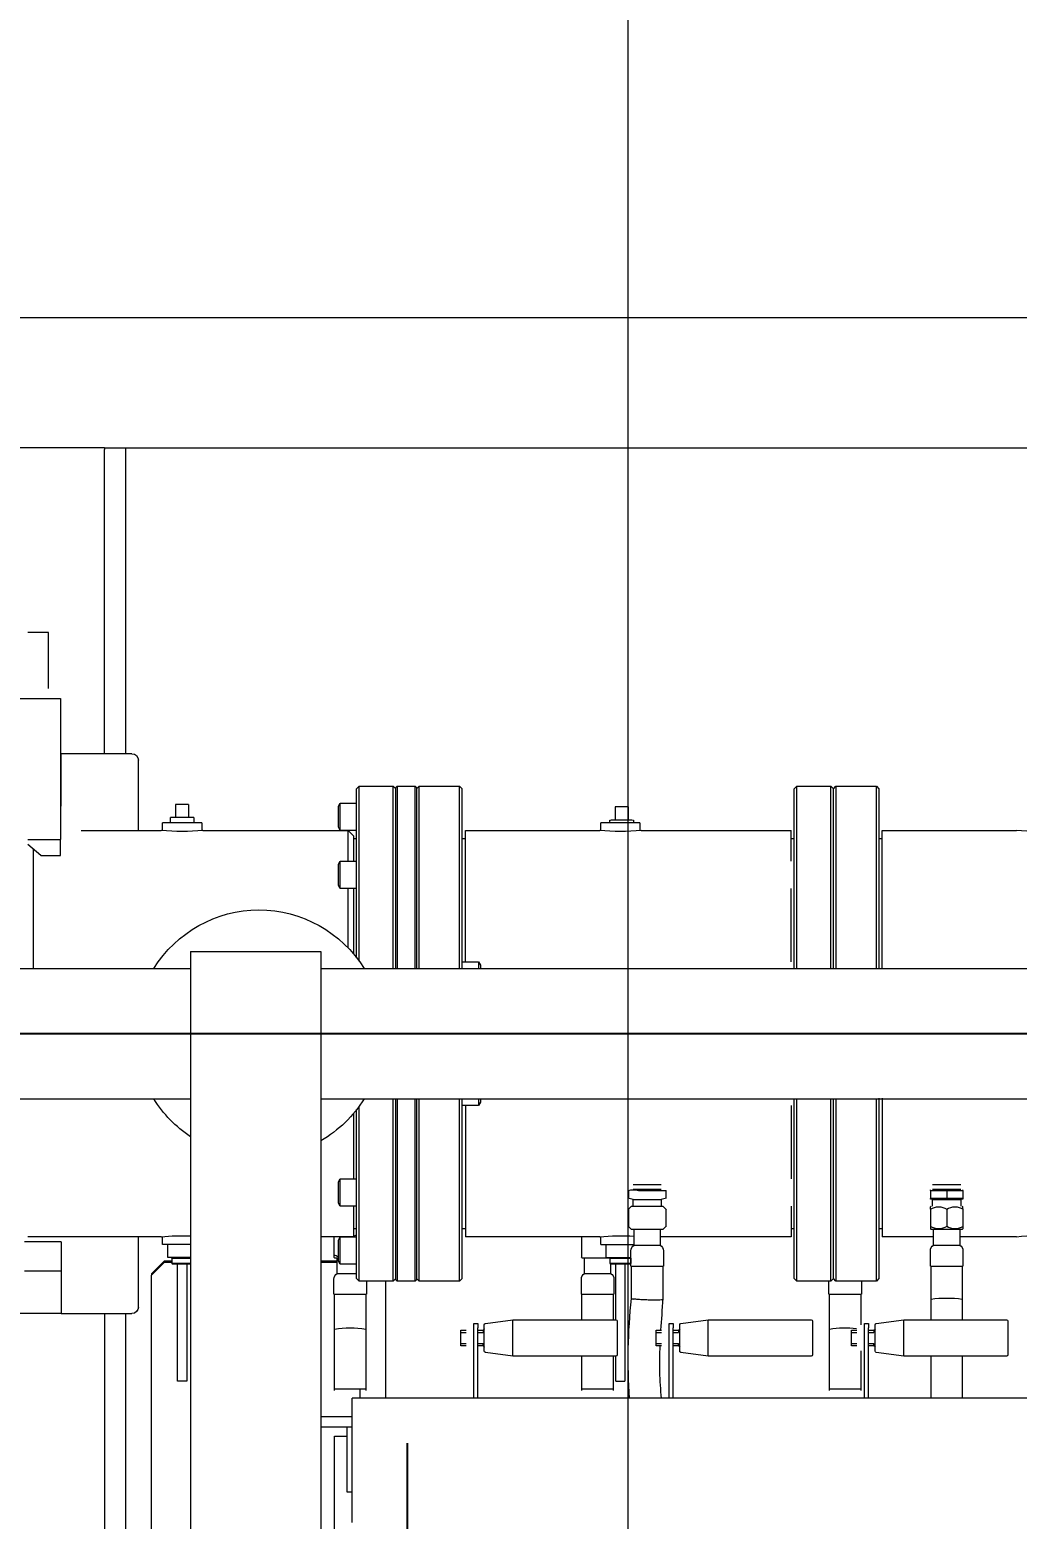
# Model space of a CAD drawing. Extents: x -681219 to -550379, y -242630 to -158199.
# Drawn here: x -644415 to -643657, y -217790 to -216646 of the extents above; entities that cross this region are included whole.
import ezdxf
from ezdxf.lldxf.tags import DXFTag

# ---------------------------------------------------------------- set-up
doc = ezdxf.new("R2010")
doc.units = 0
doc.header["$LTSCALE"] = 1000
doc.layers.get('0').update_dxf_attribs({"linetype": 'CONTINUOUS'})
doc.layers.get('Defpoints').update_dxf_attribs({"linetype": 'CONTINUOUS'})
doc.layers.add('center', color=253, linetype='CENTER2')
for name, color, linetype, lineweight in [('DIM', 7, 'CONTINUOUS', 18), ('famsun', 7, 'CONTINUOUS', 0), ('轴网_轴线', 1, 'CENTER2', 0)]:
    doc.layers.add(name, color=color, linetype=linetype, lineweight=lineweight)
doc.styles.add('ISOCP', font='isocp.shx', dxfattribs={"bigfont": 'gbcbig.shx'})
tags = doc.linetypes.add('CENTER2', pattern=[28.575, 19.05, -3.175, 3.175, -3.175]).pattern_tags.tags
tags[10:11] = [DXFTag(74, 4), DXFTag(75, 0), DXFTag(340, '0'), DXFTag(46, 0.0), DXFTag(50, 0.0), DXFTag(44, 0.0), DXFTag(45, 0.0)]
tags[8:9] = [DXFTag(74, 4), DXFTag(75, 0), DXFTag(340, '0'), DXFTag(46, 0.0), DXFTag(50, 0.0), DXFTag(44, 0.0), DXFTag(45, 0.0)]
tags[6:7] = [DXFTag(74, 4), DXFTag(75, 0), DXFTag(340, '0'), DXFTag(46, 0.0), DXFTag(50, 0.0), DXFTag(44, 0.0), DXFTag(45, 0.0)]
tags[4:5] = [DXFTag(74, 4), DXFTag(75, 0), DXFTag(340, '0'), DXFTag(46, 0.0), DXFTag(50, 0.0), DXFTag(44, 0.0), DXFTag(45, 0.0)]
doc.dimstyles.new('STD2', dxfattribs={"dimscale": 40, "dimtxt": 2.5, "dimasz": 2.5, "dimexe": 1, "dimexo": 0.7, "dimgap": 0.7, "dimtad": 1, "dimdec": 0, "dimdsep": 46, "dimtxsty": 'ISOCP', "dimcen": 2.5, "dimadec": 1, "dimazin": 2, "dimtfac": 1, "dimtdec": 0, "dimtmove": 0, "dimatfit": 3, "dimfxl": 0, "dimarcsym": 0})

# ---------------------------------------------------------------- blocks, each defined once
blk = doc.blocks.new('轴网FB0EDE194AE0F5E0')
at = {"layer": '轴网_轴线'}
blk.add_line((20000, -1200), (20000, 23700), dxfattribs=at)
blk = doc.blocks.new('*U45')
at = {"color": 0, "linetype": 'ByBlock', "lineweight": -2}
for p, q in [((664.1, 153.9), (664.1, 463.3)), ((764.1, 153.9), (764.1, 463.3)), ((598.1, 215), (598.1, 448.7)), ((634.1, 450.1), (634.1, 185.4)), ((614.1, 215), (614.1, 441.5)), ((774.6, 420.3), (774.6, 309.1)), ((788.1, 375.4), (788.1, 321.9)), ((784.1, 302), (784.1, 352)), ((784.1, 352), (788.1, 352)), ((788.1, 321.9), (788.1, 318.7)), ((774.6, 309.1), (784.1, 309.1)), ((788.1, 318.7), (788.1, 281.3)), ((764.1, 302), (788.1, 302)), ((784.1, 302), (788.1, 302)), ((764.1, 294), (788.1, 294)), ((788.1, 281.3), (788.1, 280)), ((1764.1, 280), (788.1, 280)), ((794.1, 273.1), (794.1, 280)), ((814.1, 280), (814.1, 190)), ((881.6, 280), (881.6, 225.9)), ((884.6, 280), (884.6, 225.9)), ((1031.6, 280), (1031.6, 225.9)), ((1034.6, 280), (1034.6, 225.9)), ((1181.6, 280), (1181.6, 225.9)), ((1184.6, 280), (1184.6, 225.9)), ((1232.6, 280.1), (1232.6, 247.7)), ((1256.6, 247.7), (1256.6, 280.1)), ((661.1, 267), (654.1, 267)), ((654.1, 267), (654.1, 177)), ((661.1, 177), (661.1, 267)), ((774.6, 274.1), (774.6, 225.7)), ((798.6, 273.1), (774.6, 273.1)), ((798.6, 225.7), (798.6, 274.1)), ((964.6, 274.1), (964.6, 247.7)), ((988.6, 273.1), (964.6, 273.1)), ((988.6, 247.7), (988.6, 274.1)), ((990.6, 267), (997.6, 267)), ((990.6, 267), (990.6, 247.7)), ((997.6, 177), (997.6, 267)), ((1154.6, 274.1), (1154.6, 225.7)), ((1178.6, 273.1), (1154.6, 273.1)), ((1178.6, 243.7), (1178.6, 274.1)), ((889.6, 243.8), (889.6, 223.6)), ((911.6, 247.7), (890.5, 244.8)), ((911.6, 247.7), (911.6, 219.7)), ((990.6, 247.7), (911.6, 247.7)), ((991.6, 220.7), (991.6, 246.7)), ((1039.6, 243.8), (1039.6, 223.6)), ((1061.6, 247.7), (1040.5, 244.8)), ((1061.6, 247.7), (1061.6, 219.7)), ((1140.6, 247.7), (1061.6, 247.7)), ((1141.6, 220.7), (1141.6, 246.7)), ((1189.6, 243.8), (1189.6, 223.6)), ((1211.6, 247.7), (1190.5, 244.8)), ((1211.6, 247.7), (1211.6, 219.7)), ((1290.6, 247.7), (1211.6, 247.7)), ((1291.6, 220.7), (1291.6, 246.7)), ((871.6, 239.7), (871.6, 227.7)), ((875.6, 239.7), (871.6, 239.7)), ((871.6, 238), (875.6, 238)), ((871.6, 229.5), (875.6, 229.5)), ((888.6, 239.7), (884.6, 239.7)), ((884.6, 238), (888.6, 238)), ((884.6, 229.5), (888.6, 229.5)), ((888.6, 239.7), (888.6, 238)), ((888.6, 227.7), (888.6, 229.5)), ((1021.6, 239.7), (1021.6, 227.7)), ((1025.6, 239.7), (1021.6, 239.7)), ((1021.6, 238), (1025.6, 238)), ((1021.6, 229.5), (1025.6, 229.5)), ((1038.6, 239.7), (1034.6, 239.7)), ((1034.6, 238), (1038.6, 238)), ((1034.6, 229.5), (1038.6, 229.5)), ((1038.6, 239.7), (1038.6, 238)), ((1038.6, 227.7), (1038.6, 229.5)), ((1171.6, 239.7), (1171.6, 227.7)), ((1175.6, 239.7), (1171.6, 239.7)), ((1171.6, 238), (1175.6, 238)), ((1171.6, 229.5), (1175.6, 229.5)), ((1188.6, 239.7), (1184.6, 239.7)), ((1184.6, 238), (1188.6, 238)), ((1184.6, 229.5), (1188.6, 229.5)), ((1188.6, 239.7), (1188.6, 238)), ((1188.6, 227.7), (1188.6, 229.5)), ((774.6, 227), (774.6, 200.2)), ((798.6, 200.2), (798.6, 227)), ((871.6, 227.7), (875.6, 227.7)), ((881.6, 225.9), (881.6, 222.7)), ((881.6, 222.7), (884.6, 222.7)), ((884.6, 227.7), (888.6, 227.7)), ((884.6, 222.7), (884.6, 225.9)), ((890.5, 222.6), (911.6, 219.7)), ((911.6, 219.7), (990.6, 219.7)), ((964.6, 219.7), (964.6, 200.2)), ((988.6, 200.2), (988.6, 219.7)), ((990.6, 219.7), (990.6, 177)), ((1021.6, 227.7), (1025.6, 227.7)), ((1031.6, 225.9), (1031.6, 222.7)), ((1031.6, 222.7), (1034.6, 222.7)), ((1034.6, 227.7), (1038.6, 227.7)), ((1034.6, 222.7), (1034.6, 225.9)), ((1040.5, 222.6), (1061.6, 219.7)), ((1061.6, 219.7), (1140.6, 219.7)), ((1154.6, 227), (1154.6, 200.2)), ((1171.6, 227.7), (1175.6, 227.7)), ((1178.6, 200.2), (1178.6, 223.7)), ((1181.6, 225.9), (1181.6, 222.7)), ((1181.6, 222.7), (1184.6, 222.7)), ((1184.6, 227.7), (1188.6, 227.7)), ((1184.6, 222.7), (1184.6, 225.9)), ((1190.5, 222.6), (1211.6, 219.7)), ((1211.6, 219.7), (1290.6, 219.7)), ((1232.6, 219.7), (1232.6, 202.4)), ((1256.6, 202.4), (1256.6, 219.7)), ((564.6, 215), (529.6, 215)), ((564.6, 182.5), (564.6, 215)), ((564.6, 215), (619.1, 215)), ((624.1, 210), (624.1, 156)), ((774.1, 200.2), (799.1, 200.2)), ((774.1, 200.2), (774.1, 188.5)), ((799.1, 190), (799.1, 200.2)), ((964.1, 200.2), (989.1, 200.2)), ((964.1, 200.2), (964.1, 188.5)), ((989.1, 188.5), (989.1, 200.2)), ((1002.6, 203.5), (1002.6, 178.5)), ((1026.6, 178.5), (1026.6, 204.3)), ((1154.1, 200.2), (1179.1, 200.2)), ((1154.1, 200.2), (1154.1, 190)), ((1179.1, 190), (1179.1, 200.2)), ((1232.6, 203.9), (1232.6, 178.5)), ((1256.6, 178.5), (1256.6, 203.9)), ((634.1, 184.4), (634.1, 185.4)), ((634.1, 185.4), (644.1, 175.4)), ((644.1, 174.4), (634.1, 184.4)), ((776.6, 184.2), (791.6, 184.2)), ((776.6, 184.2), (776.6, 172.2)), ((793.6, 190), (791.6, 188)), ((791.6, 188), (791.6, 58.3)), ((793.6, 190), (793.6, 55.6)), ((819.6, 190), (793.6, 190)), ((819.6, 190), (819.6, 50)), ((821.6, 188), (819.6, 190)), ((822.6, 190), (821.6, 189)), ((821.6, 189), (821.6, 50)), ((822.6, 50), (822.6, 190)), ((836.6, 190), (822.6, 190)), ((836.6, 190), (836.6, 50)), ((837.6, 189), (836.6, 190)), ((839.6, 190), (837.6, 188)), ((837.6, 50), (837.6, 189)), ((839.6, 190), (839.6, 50)), ((870.6, 190), (839.6, 190)), ((870.6, 190), (870.6, 50)), ((872.6, 188), (870.6, 190)), ((872.6, 188), (872.6, 50)), ((966.6, 184.2), (986.6, 184.2)), ((966.6, 184.2), (966.6, 172.2)), ((986.6, 177), (986.6, 184.2)), ((1129.6, 190), (1127.6, 188)), ((1127.6, 188), (1127.6, 50)), ((1129.6, 190), (1129.6, 50)), ((1155.6, 190), (1129.6, 190)), ((1155.6, 190), (1155.6, 50)), ((1157.6, 188), (1155.6, 190)), ((1159.6, 190), (1157.6, 188)), ((1157.6, 188), (1157.6, 50)), ((1157.6, 188), (1157.6, 50)), ((1159.6, 50), (1159.6, 190)), ((1190.6, 190), (1159.6, 190)), ((1190.6, 190), (1190.6, 50)), ((1192.6, 188), (1190.6, 190)), ((1192.6, 49.5), (1192.6, 188)), ((564.6, 182.5), (536.6, 182.5)), ((564.6, 160), (564.6, 182.5)), ((644.1, 175.4), (649.6, 175.4)), ((644.1, 175.4), (644.1, 174.4)), ((644.1, 174.4), (649.6, 174.4)), ((664.1, 172), (646.6, 172)), ((646.6, 172), (646.6, 162)), ((649.6, 172.5), (649.1, 172)), ((649.8, 176.6), (649.6, 176.5)), ((649.6, 176.5), (649.8, 176.6)), ((649.7, 176.5), (649.6, 176.5)), ((649.6, 172.5), (649.6, 176.5)), ((649.6, 172.5), (649.6, 176.5)), ((649.6, 172.5), (649.7, 172.5)), ((649.6, 172.5), (649.6, 172.5)), ((649.8, 176.6), (649.7, 176.5)), ((649.7, 176.5), (649.8, 176.6)), ((649.8, 176.5), (649.7, 176.5)), ((649.7, 172.5), (649.8, 172.5)), ((649.7, 172.5), (649.7, 172.5)), ((650.1, 177), (649.8, 176.6)), ((649.9, 176.6), (649.8, 176.5)), ((649.8, 172.5), (649.9, 172.5)), ((649.9, 176.5), (649.9, 176.6)), ((650, 176.5), (649.9, 176.5)), ((649.9, 172.5), (650, 172.5)), ((650.2, 176.6), (650, 176.5)), ((650, 172.5), (650.1, 172.5)), ((664.1, 177), (650.1, 177)), ((650.1, 176.5), (650.2, 176.6)), ((650.3, 176.5), (650.1, 176.5)), ((650.1, 172.5), (650.3, 172.5)), ((650.4, 176.6), (650.3, 176.5)), ((650.3, 172.5), (650.4, 172.5)), ((650.4, 176.5), (650.4, 176.6)), ((650.6, 176.5), (650.4, 176.5)), ((650.4, 172.5), (650.6, 172.5)), ((650.8, 176.6), (650.6, 176.5)), ((650.6, 172.5), (650.8, 172.5)), ((650.8, 176.5), (650.8, 176.6)), ((651.1, 176.5), (650.8, 176.5)), ((650.8, 172.5), (651.1, 172.5)), ((651.3, 176.6), (651.1, 176.5)), ((651.1, 172.5), (651.3, 172.5)), ((651.3, 176.5), (651.3, 176.6)), ((651.6, 176.5), (651.3, 176.5)), ((651.3, 172.5), (651.6, 172.5)), ((651.8, 176.6), (651.6, 176.5)), ((651.6, 172.5), (651.8, 172.5)), ((651.8, 176.5), (651.8, 176.6)), ((652.2, 176.5), (651.8, 176.5)), ((651.8, 172.5), (652.2, 172.5)), ((652.4, 176.6), (652.2, 176.5)), ((652.2, 172.5), (652.4, 172.5)), ((652.4, 176.5), (652.4, 176.6)), ((652.8, 176.5), (652.4, 176.5)), ((652.4, 172.5), (652.8, 172.5)), ((653, 176.6), (652.8, 176.5)), ((652.8, 172.5), (653.1, 172.5)), ((653.1, 176.5), (653, 176.6)), ((653.5, 176.5), (653.1, 176.5)), ((653.1, 172.5), (653.5, 172.5)), ((653.7, 176.6), (653.5, 176.5)), ((653.5, 172.5), (653.8, 172.5)), ((653.8, 176.5), (653.7, 176.6)), ((654.2, 176.5), (653.8, 176.5)), ((653.8, 172.5), (654.2, 172.5)), ((654.4, 176.6), (654.2, 176.5)), ((654.2, 172.5), (654.6, 172.5)), ((654.6, 176.5), (654.4, 176.6)), ((655, 176.5), (654.6, 176.5)), ((654.6, 172.5), (655, 172.5)), ((655.2, 176.6), (655, 176.5)), ((655, 172.5), (655.4, 172.5)), ((655.4, 176.5), (655.2, 176.6)), ((655.8, 176.5), (655.4, 176.5)), ((655.4, 172.5), (655.8, 172.5)), ((656, 176.6), (655.8, 176.5)), ((655.8, 172.5), (656.2, 172.5)), ((656.2, 176.5), (656, 176.6)), ((656.6, 176.5), (656.2, 176.5)), ((656.2, 172.5), (656.6, 172.5)), ((656.8, 176.6), (656.6, 176.5)), ((656.6, 172.5), (657, 172.5)), ((657, 176.5), (656.8, 176.6)), ((657.5, 176.5), (657, 176.5)), ((657, 172.5), (657.5, 172.5)), ((657.6, 176.6), (657.5, 176.5)), ((657.5, 172.5), (657.8, 172.5)), ((657.8, 176.5), (657.6, 176.6)), ((658.3, 176.5), (657.8, 176.5)), ((657.8, 172.5), (658.3, 172.5)), ((658.5, 176.6), (658.3, 176.5)), ((658.3, 172.5), (658.7, 172.5)), ((658.7, 176.5), (658.5, 176.6)), ((659.1, 176.5), (658.7, 176.5)), ((658.7, 172.5), (659.1, 172.5)), ((659.3, 176.6), (659.1, 176.5)), ((659.1, 172.5), (659.5, 172.5)), ((659.5, 176.5), (659.3, 176.6)), ((659.9, 176.5), (659.5, 176.5)), ((659.5, 172.5), (659.9, 172.5)), ((660.1, 176.6), (659.9, 176.5)), ((659.9, 172.5), (660.3, 172.5)), ((660.3, 176.5), (660.1, 176.6)), ((660.7, 176.5), (660.3, 176.5)), ((660.3, 172.5), (660.7, 172.5)), ((660.8, 176.6), (660.7, 176.5)), ((660.7, 172.5), (661.1, 172.5)), ((661.1, 176.5), (660.8, 176.6)), ((661.5, 176.5), (661.1, 176.5)), ((661.1, 172.5), (661.5, 172.5)), ((661.6, 176.6), (661.5, 176.5)), ((661.5, 172.5), (661.8, 172.5)), ((661.8, 176.5), (661.6, 176.6)), ((662.2, 176.5), (661.8, 176.5)), ((661.8, 172.5), (662.2, 172.5)), ((662.3, 176.6), (662.2, 176.5)), ((662.2, 172.5), (662.5, 172.5)), ((662.5, 176.5), (662.3, 176.6)), ((662.9, 176.5), (662.5, 176.5)), ((662.5, 172.5), (662.9, 172.5)), ((662.9, 176.6), (662.9, 176.5)), ((663.1, 176.5), (662.9, 176.6)), ((662.9, 172.5), (663.1, 172.5)), ((663.5, 176.5), (663.1, 176.5)), ((663.1, 172.5), (663.5, 172.5)), ((663.5, 176.6), (663.5, 176.5)), ((663.7, 176.5), (663.5, 176.6)), ((663.5, 172.5), (663.7, 172.5)), ((664, 176.5), (663.7, 176.5)), ((663.7, 172.5), (664, 172.5)), ((664, 176.6), (664, 176.5)), ((664.1, 176.5), (664, 176.6)), ((664, 172.5), (664.2, 172.5)), ((764.1, 175.4), (776.6, 175.4)), ((764.1, 174.4), (776.6, 174.4)), ((774.6, 172.2), (774.1, 171.7)), ((774.1, 169.8), (774.1, 171.7)), ((774.6, 172.2), (777.6, 172.2)), ((779, 177.1), (777.6, 174.7)), ((777.6, 174.7), (777.6, 158.5)), ((779, 177.1), (779, 156.1)), ((791.6, 177.1), (779, 177.1)), ((964.6, 172.2), (964.1, 171.7)), ((964.1, 169.8), (964.1, 171.7)), ((964.6, 172.2), (985.8, 172.2)), ((983.1, 172), (1002.1, 172)), ((983.1, 172), (983.1, 162)), ((986.1, 172.5), (985.6, 172)), ((986.3, 176.6), (986.1, 176.5)), ((986.1, 176.5), (986.3, 176.6)), ((986.2, 176.5), (986.1, 176.5)), ((986.1, 172.5), (986.1, 176.5)), ((986.1, 172.5), (986.1, 176.5)), ((986.1, 172.5), (986.2, 172.5)), ((986.1, 172.5), (986.1, 172.5)), ((986.3, 176.6), (986.2, 176.5)), ((986.2, 176.5), (986.3, 176.6)), ((986.3, 176.5), (986.2, 176.5)), ((986.2, 172.5), (986.3, 172.5)), ((986.2, 172.5), (986.2, 172.5)), ((986.6, 177), (986.3, 176.6)), ((986.4, 176.6), (986.3, 176.5)), ((986.3, 172.5), (986.4, 172.5)), ((986.4, 176.5), (986.4, 176.6)), ((986.5, 176.5), (986.4, 176.5)), ((986.4, 172.5), (986.5, 172.5)), ((986.7, 176.6), (986.5, 176.5)), ((986.5, 172.5), (986.6, 172.5)), ((1001.6, 177), (986.6, 177)), ((986.6, 176.5), (986.7, 176.6)), ((986.8, 176.5), (986.6, 176.5)), ((986.6, 172.5), (986.8, 172.5)), ((986.9, 176.6), (986.8, 176.5)), ((986.8, 172.5), (986.9, 172.5)), ((986.9, 176.5), (986.9, 176.6)), ((987.1, 176.5), (986.9, 176.5)), ((986.9, 172.5), (987.1, 172.5)), ((987.3, 176.6), (987.1, 176.5)), ((987.1, 172.5), (987.3, 172.5)), ((987.3, 176.5), (987.3, 176.6)), ((987.6, 176.5), (987.3, 176.5)), ((987.3, 172.5), (987.6, 172.5)), ((987.8, 176.6), (987.6, 176.5)), ((987.6, 172.5), (987.8, 172.5)), ((987.8, 176.5), (987.8, 176.6)), ((988.1, 176.5), (987.8, 176.5)), ((987.8, 172.5), (988.1, 172.5)), ((988.3, 176.6), (988.1, 176.5)), ((988.1, 172.5), (988.3, 172.5)), ((988.3, 176.5), (988.3, 176.6)), ((988.7, 176.5), (988.3, 176.5)), ((988.3, 172.5), (988.7, 172.5)), ((988.9, 176.6), (988.7, 176.5)), ((988.7, 172.5), (988.9, 172.5)), ((988.9, 176.5), (988.9, 176.6)), ((989.3, 176.5), (988.9, 176.5)), ((988.9, 172.5), (989.3, 172.5)), ((989.5, 176.6), (989.3, 176.5)), ((989.3, 172.5), (989.6, 172.5)), ((989.6, 176.5), (989.5, 176.6)), ((990, 176.5), (989.6, 176.5)), ((989.6, 172.5), (990, 172.5)), ((990.2, 176.6), (990, 176.5)), ((990, 172.5), (990.3, 172.5)), ((990.3, 176.5), (990.2, 176.6)), ((990.7, 176.5), (990.3, 176.5)), ((990.3, 172.5), (990.7, 172.5)), ((990.9, 176.6), (990.7, 176.5)), ((990.7, 172.5), (991.1, 172.5)), ((991.1, 176.5), (990.9, 176.6)), ((991.5, 176.5), (991.1, 176.5)), ((991.1, 172.5), (991.5, 172.5)), ((991.7, 176.6), (991.5, 176.5)), ((991.5, 172.5), (991.9, 172.5)), ((991.9, 176.5), (991.7, 176.6)), ((992.3, 176.5), (991.9, 176.5)), ((991.9, 172.5), (992.3, 172.5)), ((992.5, 176.6), (992.3, 176.5)), ((992.3, 172.5), (992.7, 172.5)), ((992.7, 176.5), (992.5, 176.6)), ((993.1, 176.5), (992.7, 176.5)), ((992.7, 172.5), (993.1, 172.5)), ((993.3, 176.6), (993.1, 176.5)), ((993.1, 172.5), (993.5, 172.5)), ((993.5, 176.5), (993.3, 176.6)), ((994, 176.5), (993.5, 176.5)), ((993.5, 172.5), (994, 172.5)), ((994.1, 176.6), (994, 176.5)), ((994, 172.5), (994.3, 172.5)), ((994.3, 176.5), (994.1, 176.6)), ((994.8, 176.5), (994.3, 176.5)), ((994.3, 172.5), (994.8, 172.5)), ((995, 176.6), (994.8, 176.5)), ((994.8, 172.5), (995.2, 172.5)), ((995.2, 176.5), (995, 176.6)), ((995.6, 176.5), (995.2, 176.5)), ((995.2, 172.5), (995.6, 172.5)), ((995.8, 176.6), (995.6, 176.5)), ((995.6, 172.5), (996, 172.5)), ((996, 176.5), (995.8, 176.6)), ((996.4, 176.5), (996, 176.5)), ((996, 172.5), (996.4, 172.5)), ((996.6, 176.6), (996.4, 176.5)), ((996.4, 172.5), (996.8, 172.5)), ((996.8, 176.5), (996.6, 176.6)), ((997.2, 176.5), (996.8, 176.5)), ((996.8, 172.5), (997.2, 172.5)), ((997.3, 176.6), (997.2, 176.5)), ((997.2, 172.5), (997.6, 172.5)), ((997.6, 176.5), (997.3, 176.6)), ((998, 176.5), (997.6, 176.5)), ((997.6, 172.5), (998, 172.5)), ((998.1, 176.6), (998, 176.5)), ((998, 172.5), (998.3, 172.5)), ((998.3, 176.5), (998.1, 176.6)), ((998.7, 176.5), (998.3, 176.5)), ((998.3, 172.5), (998.7, 172.5)), ((998.8, 176.6), (998.7, 176.5)), ((998.7, 172.5), (999, 172.5)), ((999, 176.5), (998.8, 176.6)), ((999.4, 176.5), (999, 176.5)), ((999, 172.5), (999.4, 172.5)), ((999.4, 176.6), (999.4, 176.5)), ((999.6, 176.5), (999.4, 176.6)), ((999.4, 172.5), (999.6, 172.5)), ((1000, 176.5), (999.6, 176.5)), ((999.6, 172.5), (1000, 172.5)), ((1000, 176.6), (1000, 176.5)), ((1000.2, 176.5), (1000, 176.6)), ((1000, 172.5), (1000.2, 172.5)), ((1000.5, 176.5), (1000.2, 176.5)), ((1000.2, 172.5), (1000.5, 172.5)), ((1000.5, 176.6), (1000.5, 176.5)), ((1000.7, 176.5), (1000.5, 176.6)), ((1000.5, 172.5), (1000.7, 172.5)), ((1001, 176.5), (1000.7, 176.5)), ((1000.7, 172.5), (1001, 172.5)), ((1001, 176.6), (1001, 176.5)), ((1001.2, 176.5), (1001, 176.6)), ((1001, 172.5), (1001.2, 172.5)), ((1001.4, 176.5), (1001.2, 176.5)), ((1001.2, 172.5), (1001.4, 172.5)), ((1001.3, 176.6), (1001.4, 176.5)), ((1001.5, 176.5), (1001.3, 176.6)), ((1001.4, 172.5), (1001.5, 172.5)), ((1001.7, 176.5), (1001.5, 176.5)), ((1001.5, 172.5), (1001.7, 172.5)), ((1002, 176.6), (1001.6, 177)), ((1001.6, 176.6), (1001.7, 176.5)), ((1001.8, 176.5), (1001.6, 176.6)), ((1001.7, 172.5), (1001.8, 172.5)), ((1001.8, 176.6), (1001.9, 176.5)), ((1002, 176.5), (1001.8, 176.6)), ((1001.9, 176.5), (1001.8, 176.5)), ((1001.8, 172.5), (1001.9, 172.5)), ((1001.9, 172.5), (1002, 172.5)), ((1002, 176.6), (1002.1, 176.5)), ((1002, 176.6), (1002.1, 176.5)), ((1002.1, 176.5), (1002, 176.6)), ((1002.1, 176.5), (1002, 176.5)), ((1002, 172.5), (1002.1, 172.5)), ((1002.1, 178.5), (1027.1, 178.5)), ((1002.1, 178.5), (1002.1, 166.8)), ((1002.1, 176.5), (1002.1, 176.5)), ((1002.1, 172.5), (1002.1, 176.5)), ((1002.1, 172.5), (1002.1, 172.5)), ((1002.1, 172.5), (1002.1, 172.5)), ((1002.1, 172.5), (1002.1, 172.5)), ((1027.1, 166.8), (1027.1, 178.5)), ((1232.1, 178.5), (1257.1, 178.5)), ((1232.1, 178.5), (1232.1, 166.8)), ((1257.1, 166.8), (1257.1, 178.5)), ((664.1, 162), (642.6, 162)), ((642.6, 162), (642.6, 155.9)), ((774.1, 156.6), (774.1, 169.8)), ((964.1, 156.6), (964.1, 169.8)), ((979.1, 162), (1004.6, 162)), ((979.1, 162), (979.1, 155.9)), ((1004.6, 162.5), (1024.6, 162.5)), ((1004.6, 162.5), (1004.6, 150.5)), ((1024.6, 150.5), (1024.6, 162.5)), ((1234.6, 162.5), (1254.6, 162.5)), ((1234.6, 162.5), (1234.6, 150.5)), ((1254.6, 150.5), (1254.6, 162.5)), ((564.6, 160), (536.6, 160)), ((641.6, 156), (539.1, 156)), ((664.1, 140.6), (664.1, 153.9)), ((789.1, 156), (764.1, 156)), ((764.1, 140.6), (764.1, 153.9)), ((777.6, 158.5), (779, 156.1)), ((779, 156.1), (791.6, 156.1)), ((789.1, 132.5), (789.1, 156)), ((791.6, 150), (789.1, 150)), ((875.1, 150), (872.6, 150)), ((875.1, 55.1), (875.1, 156)), ((978.3, 156), (875.1, 156)), ((1002.6, 150.5), (999.9, 147.7)), ((1026.6, 150.5), (1002.6, 150.5)), ((1125.1, 156), (1024.6, 156)), ((1029.4, 147.7), (1026.6, 150.5)), ((1125.1, 132.5), (1125.1, 156)), ((1127.6, 150), (1125.1, 150)), ((1195.1, 150), (1192.6, 150)), ((1195.1, 49.5), (1195.1, 156)), ((1234.6, 156), (1195.1, 156)), ((1232.6, 150.5), (1232.1, 150)), ((1232.1, 148.1), (1232.1, 150)), ((1256.6, 150.5), (1232.6, 150.5)), ((1298.3, 156), (1254.6, 156)), ((1257.1, 150), (1256.6, 150.5)), ((1257.1, 148.1), (1257.1, 150)), ((664.1, -0.9), (664.1, 140.6)), ((764.1, -0.9), (764.1, 140.6)), ((1000.2, 134.9), (1000.2, 148.1)), ((1029.1, 148.1), (1029.1, 134.9)), ((1232.1, 134.9), (1232.1, 148.1)), ((1244.6, 134.9), (1244.6, 148.1)), ((1257.1, 134.9), (1257.1, 148.1)), ((779, 132.5), (777.6, 130.1)), ((777.6, 130.1), (777.6, 113.9)), ((779, 132.5), (779, 111.5)), ((791.6, 132.5), (779, 132.5)), ((999.9, 135.3), (1002.6, 132.5)), ((1003.8, 127.5), (999.9, 126.4)), ((1000.2, 120.5), (1000.2, 126.5)), ((1002.6, 132.5), (1026.6, 132.5)), ((1003.8, 132.5), (1003.8, 127.5)), ((1003.8, 127.5), (1025.5, 127.5)), ((1025.5, 127.5), (1025.5, 132.5)), ((1029.4, 126.4), (1025.5, 127.5)), ((1026.6, 132.5), (1029.4, 135.3)), ((1029.1, 126.5), (1029.1, 120.5)), ((1232.1, 134.9), (1232.1, 133)), ((1232.1, 133), (1232.6, 132.5)), ((1233.8, 127.5), (1232.1, 127.1)), ((1232.1, 127.1), (1232.1, 126.5)), ((1232.1, 120.5), (1232.1, 126.5)), ((1244.6, 126.5), (1232.1, 126.5)), ((1233.8, 132.5), (1233.8, 127.5)), ((1233.8, 127.5), (1255.5, 127.5)), ((1244.6, 120.5), (1244.6, 126.5)), ((1257.1, 126.5), (1244.6, 126.5)), ((1255.5, 127.5), (1255.5, 132.5)), ((1257.1, 127.1), (1255.5, 127.5)), ((1256.6, 132.5), (1257.1, 133)), ((1257.1, 134.9), (1257.1, 133)), ((1257.1, 126.5), (1257.1, 127.1)), ((1257.1, 120.5), (1257.1, 126.5)), ((1003.8, 119.5), (1025.5, 119.5)), ((1025.5, 116.2), (1003.8, 116.2)), ((1007.9, 120.5), (1022.3, 120.5)), ((1022.3, 120.5), (1029.1, 120.5)), ((1232.1, 120.5), (1244.6, 120.5)), ((1232.1, 120.5), (1232.1, 119.9)), ((1233.8, 119.5), (1255.5, 119.5)), ((1255.5, 116.2), (1233.8, 116.2)), ((1244.6, 120.5), (1257.1, 120.5)), ((1257.1, 120.5), (1257.1, 119.9)), ((777.6, 113.9), (779, 111.5)), ((779, 111.5), (791.6, 111.5)), ((789.1, 61.4), (789.1, 111.5)), ((1125.1, 55.1), (1125.1, 111.5)), ((-1553.9, 50), (664.1, 50)), ((764.1, 50), (1764.1, 50)), ((885.2, 55.1), (872.6, 55.1)), ((885.2, 50), (885.2, 55.1)), ((886.6, 52.7), (885.2, 55.1)), ((886.6, 50), (886.6, 52.7)), ((664.1, -13.6), (664.1, -0.9)), ((764.1, -13.6), (764.1, -0.9)), ((664.1, -57.7), (664.1, -13.6)), ((764.1, -57.7), (764.1, -13.6)), ((-1553.9, -50), (664.1, -50)), ((543.1, -141.9), (543.1, -50)), ((764.1, -50), (1764.1, -50)), ((793.6, -55.6), (793.6, -190)), ((819.6, -50), (819.6, -190)), ((821.6, -50), (821.6, -189)), ((822.6, -190), (822.6, -50)), ((836.6, -50), (836.6, -190)), ((837.6, -189), (837.6, -50)), ((839.6, -50), (839.6, -190)), ((870.6, -50), (870.6, -190)), ((872.6, -50), (872.6, -188)), ((872.6, -55.1), (885.2, -55.1)), ((875.1, -55.1), (875.1, -156)), ((885.2, -55.1), (885.2, -50)), ((885.2, -55.1), (886.6, -52.7)), ((886.6, -52.7), (886.6, -50)), ((1125.1, -55.1), (1125.1, -111.5)), ((1127.6, -50), (1127.6, -188)), ((1129.6, -50), (1129.6, -190)), ((1155.6, -50), (1155.6, -190)), ((1157.6, -50), (1157.6, -188)), ((1157.6, -50), (1157.6, -188)), ((1159.6, -190), (1159.6, -50)), ((1190.6, -50), (1190.6, -190)), ((1192.6, -188), (1192.6, -50)), ((1195.1, -50), (1195.1, -156)), ((664.1, -63), (664.1, -57.7)), ((664.1, -63), (764.1, -63)), ((764.1, -63), (764.1, -57.7)), ((785.1, -65.8), (785.1, -111.5)), ((789.1, -111.5), (789.1, -61.4)), ((791.6, -58.3), (791.6, -188)), ((779, -111.5), (777.6, -113.9)), ((777.6, -113.9), (777.6, -130.1)), ((779, -111.5), (779, -132.5)), ((791.6, -111.5), (779, -111.5)), ((549.1, -136.9), (539.1, -145.2)), ((549.1, -136.9), (564.1, -136.9)), ((564.1, -136.9), (564.1, -149)), ((777.6, -130.1), (779, -132.5)), ((779, -132.5), (791.6, -132.5)), ((785.1, -132.5), (785.1, -156)), ((789.1, -152), (789.1, -132.5)), ((1125.1, -132.5), (1125.1, -156)), ((539.1, -149), (564.1, -149)), ((564.1, -257.5), (564.1, -149)), ((580.1, -156), (641.6, -156)), ((624.1, -156), (624.1, -210)), ((642.6, -155.9), (642.6, -162)), ((672.6, -162), (672.6, -155.9)), ((673.4, -156), (785.1, -156)), ((779, -156.1), (777.6, -158.5)), ((777.6, -158.5), (777.6, -174.7)), ((779, -156.1), (779, -177.1)), ((791.6, -156.1), (779, -156.1)), ((785.1, -156), (789.1, -152)), ((789.1, -150), (791.6, -150)), ((872.6, -150), (875.1, -150)), ((875.1, -156), (978.3, -156)), ((979.1, -155.9), (979.1, -162)), ((1009.1, -162), (1009.1, -155.9)), ((1010.1, -156), (1125.1, -156)), ((1125.1, -150), (1127.6, -150)), ((1192.6, -150), (1195.1, -150)), ((1195.1, -156), (1298.3, -156)), ((672.6, -162), (642.6, -162)), ((648.6, -162), (648.6, -166)), ((666.6, -166), (648.6, -166)), ((652.6, -176), (652.6, -166)), ((662.6, -176), (662.6, -166)), ((666.6, -166), (666.6, -162)), ((1009.1, -162), (979.1, -162)), ((986.1, -162), (986.1, -164.1)), ((990.1, -174.1), (990.1, -164.1)), ((1000.1, -174.1), (1000.1, -164.1)), ((1004.1, -164.1), (1004.1, -162)), ((564.1, -182.5), (564.6, -182.5)), ((564.6, -174.7), (564.6, -182.5)), ((564.6, -182.5), (564.6, -215)), ((662.6, -176), (652.6, -176)), ((777.6, -174.7), (779, -177.1)), ((779, -177.1), (791.6, -177.1)), ((1000.1, -174.1), (990.1, -174.1)), ((791.6, -188), (793.6, -190)), ((793.6, -190), (819.6, -190)), ((819.6, -190), (821.6, -188)), ((821.6, -189), (822.6, -190)), ((822.6, -190), (836.6, -190)), ((836.6, -190), (837.6, -189)), ((837.6, -188), (839.6, -190)), ((839.6, -190), (870.6, -190)), ((870.6, -190), (872.6, -188)), ((1127.6, -188), (1129.6, -190)), ((1129.6, -190), (1155.6, -190)), ((1155.6, -190), (1157.6, -188)), ((1157.6, -188), (1159.6, -190)), ((1159.6, -190), (1190.6, -190)), ((1190.6, -190), (1192.6, -188)), ((564.1, -215), (564.6, -215)), ((619.1, -215), (564.6, -215)), ((598.1, -215), (598.1, -448.7)), ((614.1, -450), (614.1, -215)), ((414.1, -257.5), (564.1, -257.5)), ((555.1, -265), (555.1, -308)), ((555.1, -308), (539.1, -308)), ((598.1, -450), (496.1, -450)), ((598.1, -450), (598.1, -448.7)), ((598.1, -450), (614.1, -450)), ((614.1, -450), (2152.6, -450)), ((459.1, -550), (2152.6, -550))]:
    blk.add_line(p, q, dxfattribs=at)
for centre, radius, start, end in [((1432, 249.9), 431.9, 175.9943, 186.1713), ((888.6, 240.7), 1, 270, 0), ((890.6, 243.8), 1, 97.7652, 180), ((990.6, 246.7), 1, 0, 90), ((1038.6, 240.7), 1, 270, 0), ((1040.6, 243.8), 1, 97.7652, 180), ((1140.6, 246.7), 1, 0, 90), ((1188.6, 240.7), 1, 270, 0), ((1190.6, 243.8), 1, 97.7652, 180), ((1290.6, 246.7), 1, 0, 90), ((786.6, 296.2), 70.3, 260.1671, 279.8329), ((888.6, 226.7), 1, 0, 90), ((890.6, 223.6), 1, 180, 262.2348), ((990.6, 220.7), 1, 270, 0), ((1038.6, 226.7), 1, 0, 90), ((1040.6, 223.6), 1, 180, 262.2348), ((1140.6, 220.7), 1, 270, 0), ((1166.6, 296.2), 70.3, 260.1671, 277.219), ((1188.6, 226.7), 1, 0, 90), ((1190.6, 223.6), 1, 180, 262.2348), ((1290.6, 220.7), 1, 270, 0), ((619.1, 210), 5, 0, 90), ((1244.6, 296.7), 93.6, 262.6337, 277.3663), ((779.1, 188.5), 5, 180, 240), ((969.1, 188.5), 5, 180, 240), ((984.1, 188.5), 5, 300, 0), ((780.4, 160.5), 11.2, 104.6091, 123.9486), ((780.4, 160.5), 11.2, 104.4684, 123.9789), ((1007.1, 166.8), 5, 180, 240), ((1022.1, 166.8), 5, 300, 0), ((1237.1, 166.8), 5, 180, 240), ((1252.1, 166.8), 5, 300, 0), ((657.6, 311.2), 156, 264.1127, 272.4145), ((792.9, 165.9), 11.2, 249.9768, 263.5538), ((792.9, 165.9), 11.2, 250.0763, 263.5115), ((994.1, 311.2), 156, 264.1127, 273.9149), ((1238.4, 138.8), 11.2, 56.0211, 123.9789), ((1238.4, 138.8), 11.2, 56.0514, 123.9486), ((1250.9, 138.8), 11.2, 56.0211, 123.9789), ((1250.9, 138.8), 11.2, 56.0211, 123.9789), ((1314.1, 311.2), 156, 264.1127, 275.8873), ((1238.4, 144.2), 11.2, 236.0514, 303.9486), ((1238.4, 144.2), 11.2, 236.0211, 303.9789), ((1250.9, 144.2), 11.2, 236.0211, 303.9789), ((1250.9, 144.2), 11.2, 236.0514, 303.9486), ((1004.1, 134.6), 14.7, 254.808, 285.192), ((716.6, 0), 95, 31.7569, 60), ((716.6, 0), 95, 123.5477, 148.194), ((716.6, 0), 95, 211.7569, 328.2431), ((657.6, -311.2), 156, 84.1127, 95.8873), ((994.1, -311.2), 156, 84.1127, 95.8873), ((1314.1, -311.2), 156, 84.1127, 95.8873), ((619.1, -210), 5, 270, 0)]:
    blk.add_arc(centre, radius, start, end, dxfattribs=at)
blk.add_ellipse((995.1, -164.1), major_axis=(-9, 0), ratio=0.001122, start_param=0, end_param=3.141593, dxfattribs=at)
for points, knots in [([(1024.4, 239.7), (1024.1, 246.3), (1023.8, 259.9), (1024.8, 273.4), (1025.4, 280.1)], [0.3256706, 0.3256706, 0.3256706, 0.3256706, 0.5016926, 0.6817614, 0.6817614, 0.6817614, 0.6817614]), ([(1002.6, 203.5), (1002.6, 203.5), (1002.7, 203.6), (1002.9, 203.6), (1003.2, 203.7), (1003.7, 203.8), (1004.1, 203.8), (1004.5, 203.9)], [0.8208037, 0.8208037, 0.8208037, 0.8208037, 0.875, 0.875, 0.9375, 0.9375, 1, 1, 1, 1]), ([(1026.6, 204.3), (1026.6, 204.3), (1026.5, 204.4), (1026, 204.5), (1025.3, 204.6), (1023.5, 204.6), (1022.4, 204.7), (1019.7, 204.7), (1018.2, 204.6), (1015.1, 204.6), (1013.5, 204.5), (1010.4, 204.4), (1009, 204.3), (1007.1, 204.1), (1006.5, 204.1), (1005.4, 204), (1004.9, 203.9), (1004.5, 203.9)], [0.1797408, 0.1797408, 0.1797408, 0.1797408, 0.25, 0.25, 0.375, 0.375, 0.5, 0.5, 0.625, 0.625, 0.75, 0.75, 0.875, 0.875, 0.9375, 0.9375, 1, 1, 1, 1])]:
    blk.add_open_spline(points, degree=3, knots=knots, dxfattribs=at)
blk.add_open_spline([(1026.7, 203.2), (1026, 212.1), (1025.5, 219.9), (1025, 227.7)], degree=3, dxfattribs=at)
at = {"layer": 'center', "ltscale": 7.033196}
blk.add_line((830.6, 1127.1), (830.6, 314.5), dxfattribs=at)
at = {"layer": 'center', "ltscale": 34.537007}
blk.add_line((-1578.8, 0), (3355.7, 0), dxfattribs=at)
blk = doc.blocks.new('*D178')
at = {"layer": 'Defpoints', "color": 0, "transparency": 16777216}
for p in [(-643955.5, -215938.1), (-643955.5, -216168.1), (-644955.5, -217297.8)]:
    blk.add_point(p, dxfattribs=at)
at = {"layer": 'DIM', "color": 0, "lineweight": -2, "transparency": 16777216}
for p, q in [((-644955.5, -217269.8), (-644955.5, -215898.1)), ((-643955.5, -216140.1), (-643955.5, -215898.1)), ((-644855.5, -215938.1), (-644055.5, -215938.1))]:
    blk.add_line(p, q, dxfattribs=at)
at = {"layer": 'DIM', "color": 0, "transparency": 16777216}
for points in [[(-644855.5, -215921.4), (-644855.5, -215954.7), (-644955.5, -215938.1)], [(-644055.5, -215921.4), (-644055.5, -215954.7), (-643955.5, -215938.1)]]:
    blk.add_solid(points, dxfattribs=at)
at = {"layer": 'DIM', "color": 0, "transparency": 16777216, "insert": (-644455.5, -215860.1), "char_height": 100, "attachment_point": 5, "style": 'ISOCP'}
blk.add_mtext('1000', dxfattribs=at)

msp = doc.modelspace()

# ---------------------------------------------------------------- block references
at = {"layer": 'famsun', "xscale": -1}
msp.add_blockref('轴网FB0EDE194AE0F5E0', (-623955.4609, -226916.6983), dxfattribs=at)
at = {"layer": 'famsun', "xscale": -1, "rotation": 180}
msp.add_blockref('*U45', (-644955.4609, -217416.6983), dxfattribs=at)

# ---------------------------------------------------------------- dimensions: what is measured, and where the dimension line sits
at = {"layer": 'DIM', "color": 2}
dim = msp.add_linear_dim(base=(-643955.4609, -215938.0748), p1=(-644955.4609, -217297.7995), p2=(-643955.4609, -216168.1107), dimstyle='STD2', dxfattribs=at)
dim.commit()
dim.dimension.update_dxf_attribs({"geometry": '*D178', "text_midpoint": (-644455.4609, -215860.0748)})

doc.saveas('drawing.dxf')
